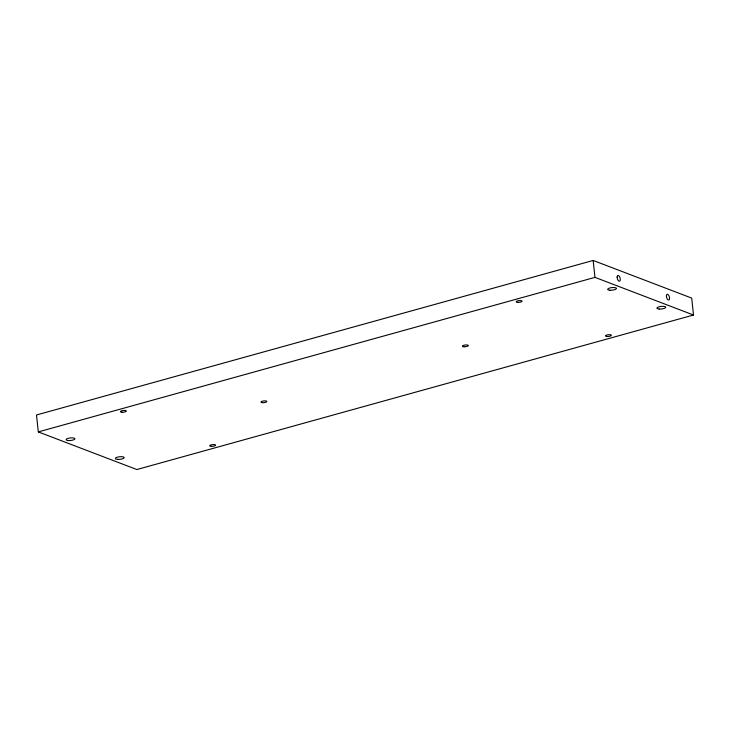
<?xml version="1.0" encoding="UTF-8"?>
<svg xmlns="http://www.w3.org/2000/svg" width="730" height="730" viewBox="0 0 730 730"><rect width="100%" height="100%" fill="white"/><g stroke="black" fill="none" stroke-linecap="round" stroke-linejoin="round"><path stroke-width="1.09" d="M593.161 260.455L36.5 414.987L38.307 431.904L136.839 469.545L693.5 315.013L691.693 298.096L593.161 260.455L594.968 277.373L693.5 315.013M38.307 431.904L594.968 277.373M617.133 277.026A2.966 1.405 74.5 0 0 619.387 281.205A2.966 1.405 74.5 0 0 619.578 276.752A2.966 1.405 74.5 0 0 617.133 277.026M666.399 295.842A2.966 1.405 74.5 0 0 668.653 300.021A2.966 1.405 74.5 0 0 668.835 295.568A2.966 1.405 74.5 0 0 666.399 295.842M517.725 302.375A2.966 0.858 -6.1 0 0 522.078 301.161A2.966 0.858 -6.1 0 0 517.588 300.888A2.966 0.858 -6.1 0 0 517.725 302.375M607.013 336.484A2.966 0.858 -6.1 0 0 611.375 335.271A2.966 0.858 -6.1 0 0 606.885 334.997A2.966 0.858 -6.1 0 0 607.013 336.484M211.271 446.34A2.966 0.858 -6.1 0 0 215.624 445.136A2.966 0.858 -6.1 0 0 211.134 444.853A2.966 0.858 -6.1 0 0 211.271 446.34M609.952 290.23A4.444 1.296 -6.1 0 0 616.485 288.414A4.444 1.296 -6.1 0 0 609.751 287.994A4.444 1.296 -6.1 0 0 609.952 290.23M659.217 309.046A4.444 1.296 -6.1 0 0 665.742 307.23A4.444 1.296 -6.1 0 0 659.017 306.81A4.444 1.296 -6.1 0 0 659.217 309.046M117.639 459.389A4.444 1.296 -6.1 0 0 124.173 457.573A4.444 1.296 -6.1 0 0 117.439 457.153A4.444 1.296 -6.1 0 0 117.639 459.389M68.374 440.564A4.444 1.296 -6.1 0 0 74.907 438.757A4.444 1.296 -6.1 0 0 68.173 438.338A4.444 1.296 -6.1 0 0 68.374 440.564M121.974 412.231A2.966 0.858 -6.1 0 0 126.336 411.026A2.966 0.858 -6.1 0 0 121.846 410.744A2.966 0.858 -6.1 0 0 121.974 412.231M262.499 402.668A2.966 0.858 -6.1 0 0 266.851 401.463A2.966 0.858 -6.1 0 0 262.362 401.19A2.966 0.858 -6.1 0 0 262.499 402.668M463.933 346.741A2.966 0.858 -6.1 0 0 468.332 345.546A2.966 0.858 -6.1 0 0 463.888 345.244A2.966 0.858 -6.1 0 0 463.933 346.741"/></g></svg>
